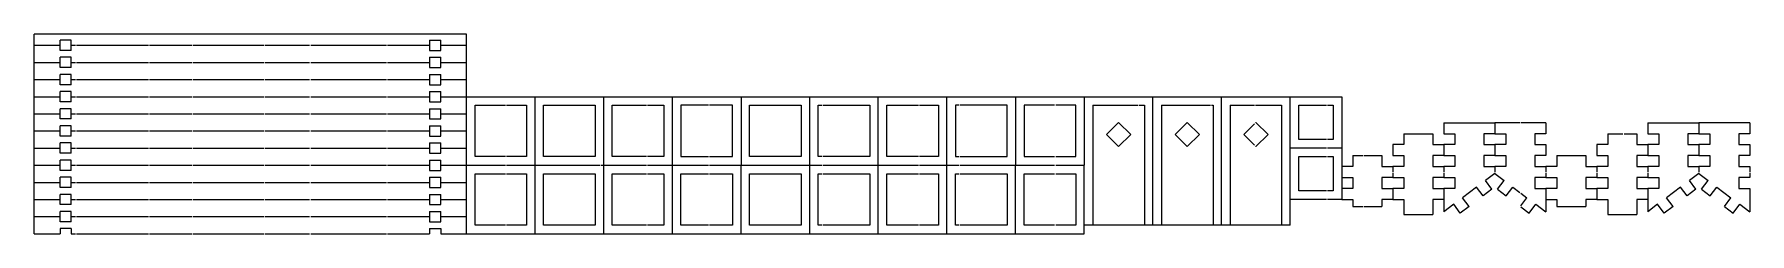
# Model space of a CAD drawing. Extents: x -37 to 462, y 292 to 350.
import ezdxf

# ---------------------------------------------------------------- set-up
doc = ezdxf.new("R2010")
doc.units = 0
doc.layers.get('0').update_dxf_attribs({"linetype": 'CONTINUOUS'})

msp = doc.modelspace()

# ---------------------------------------------------------------- linework, layer by layer
for p, q in [((88.54, 350.42), (-37.35, 350.42)), ((-37.35, 292.21), (-37.35, 350.42)), ((88.54, 292.21), (88.54, 350.42)), ((-37.35, 347.21), (-29.85, 347.21)), ((-29.85, 345.71), (-29.85, 348.71)), ((-26.63, 348.71), (-29.85, 348.71)), ((-26.63, 345.71), (-29.85, 345.71)), ((-26.63, 345.71), (-26.63, 348.71)), ((-26.63, 347.21), (-25.33, 347.21)), ((-25.03, 347.21), (-4.13, 347.21)), ((-3.83, 347.21), (8.66, 347.21)), ((8.96, 347.21), (29.65, 347.21)), ((29.95, 347.21), (42.87, 347.21)), ((43.17, 347.21), (65.28, 347.21)), ((65.58, 347.21), (77.82, 347.21)), ((77.82, 348.71), (81.04, 348.71)), ((77.82, 348.71), (77.82, 345.71)), ((77.82, 345.71), (81.04, 345.71)), ((81.04, 345.71), (81.04, 348.71)), ((81.04, 347.21), (88.54, 347.21)), ((-37.35, 342.21), (-29.85, 342.21)), ((-29.85, 340.71), (-29.85, 343.71)), ((-26.63, 343.71), (-29.85, 343.71)), ((-26.63, 340.71), (-29.85, 340.71)), ((-26.63, 340.71), (-26.63, 343.71)), ((-26.63, 342.21), (-25.33, 342.21)), ((-25.03, 342.21), (-4.13, 342.21)), ((-3.83, 342.21), (8.66, 342.21)), ((8.96, 342.21), (29.65, 342.21)), ((29.95, 342.21), (42.87, 342.21)), ((43.17, 342.21), (65.28, 342.21)), ((65.58, 342.21), (77.82, 342.21)), ((77.82, 343.71), (81.04, 343.71)), ((77.82, 343.71), (77.82, 340.71)), ((77.82, 340.71), (81.04, 340.71)), ((81.04, 340.71), (81.04, 343.71)), ((81.04, 342.21), (88.54, 342.21)), ((-37.35, 337.21), (-29.85, 337.21)), ((-29.85, 335.71), (-29.85, 338.71)), ((-26.63, 338.71), (-29.85, 338.71)), ((-26.63, 335.71), (-29.85, 335.71)), ((-26.63, 335.71), (-26.63, 338.71)), ((-26.63, 337.21), (-25.33, 337.21)), ((-25.03, 337.21), (-4.13, 337.21)), ((-3.83, 337.21), (8.66, 337.21)), ((8.96, 337.21), (29.65, 337.21)), ((29.95, 337.21), (42.87, 337.21)), ((43.17, 337.21), (65.28, 337.21)), ((65.58, 337.21), (77.82, 337.21)), ((77.82, 338.71), (81.04, 338.71)), ((77.82, 338.71), (77.82, 335.71)), ((77.82, 335.71), (81.04, 335.71)), ((81.04, 335.71), (81.04, 338.71)), ((81.04, 337.21), (88.54, 337.21)), ((-37.35, 332.21), (-29.85, 332.21)), ((-29.85, 330.71), (-29.85, 333.71)), ((-26.63, 333.71), (-29.85, 333.71)), ((-26.63, 330.71), (-29.85, 330.71)), ((-26.63, 330.71), (-26.63, 333.71)), ((-26.63, 332.21), (-25.33, 332.21)), ((-25.03, 332.21), (-4.13, 332.21)), ((-3.83, 332.21), (8.66, 332.21)), ((8.96, 332.21), (29.65, 332.21)), ((29.95, 332.21), (42.87, 332.21)), ((43.17, 332.21), (65.28, 332.21)), ((65.58, 332.21), (77.82, 332.21)), ((77.82, 333.71), (81.04, 333.71)), ((77.82, 333.71), (77.82, 330.71)), ((77.82, 330.71), (81.04, 330.71)), ((81.04, 330.71), (81.04, 333.71)), ((81.04, 332.21), (88.54, 332.21)), ((88.54, 332.21), (343.54, 332.21)), ((108.54, 312.21), (108.54, 332.21)), ((128.54, 312.21), (128.54, 332.21)), ((148.54, 312.21), (148.54, 332.21)), ((168.54, 332.21), (168.54, 312.21)), ((188.54, 312.21), (188.54, 332.21)), ((208.54, 312.21), (208.54, 332.21)), ((228.54, 312.21), (228.54, 332.21)), ((248.54, 332.21), (248.54, 312.21)), ((268.54, 332.21), (268.54, 312.21)), ((288.54, 294.71), (288.54, 332.21)), ((308.54, 294.71), (308.54, 332.21)), ((328.54, 294.71), (328.54, 332.21)), ((343.54, 332.21), (343.54, 317.21)), ((-37.35, 327.21), (-29.85, 327.21)), ((-29.85, 325.71), (-29.85, 328.71)), ((-26.63, 328.71), (-29.85, 328.71)), ((-26.63, 325.71), (-29.85, 325.71)), ((-26.63, 325.71), (-26.63, 328.71)), ((-26.63, 327.21), (-25.33, 327.21)), ((-25.03, 327.21), (-4.13, 327.21)), ((-3.83, 327.21), (8.66, 327.21)), ((8.96, 327.21), (29.65, 327.21)), ((29.95, 327.21), (42.87, 327.21)), ((43.17, 327.21), (65.28, 327.21)), ((65.58, 327.21), (77.82, 327.21)), ((77.82, 328.71), (81.04, 328.71)), ((77.82, 328.71), (77.82, 325.71)), ((77.82, 325.71), (81.04, 325.71)), ((81.04, 325.71), (81.04, 328.71)), ((81.04, 327.21), (88.54, 327.21)), ((91.04, 314.71), (91.04, 329.71)), ((91.04, 329.71), (99.91, 329.71)), ((100.21, 329.71), (106.04, 329.71)), ((106.04, 329.71), (106.04, 314.71)), ((111.04, 314.71), (111.04, 329.71)), ((111.04, 329.71), (126.04, 329.71)), ((126.04, 329.71), (126.04, 314.71)), ((131.04, 314.71), (131.04, 329.71)), ((131.04, 329.71), (141.03, 329.71)), ((141.33, 329.71), (146.04, 329.71)), ((146.04, 329.71), (146.04, 314.71)), ((151.04, 329.71), (151.04, 314.71)), ((159.05, 329.71), (151.04, 329.71)), ((166.04, 329.71), (159.35, 329.71)), ((166.04, 314.71), (166.04, 329.71)), ((171.04, 314.71), (171.04, 329.71)), ((171.04, 329.71), (186.04, 329.71)), ((186.04, 329.71), (186.04, 314.71)), ((191.04, 314.71), (191.04, 329.71)), ((191.04, 329.71), (192.18, 329.71)), ((192.48, 329.71), (206.04, 329.71)), ((206.04, 329.71), (206.04, 314.71)), ((211.04, 314.71), (211.04, 329.71)), ((211.04, 329.71), (220.21, 329.71)), ((220.51, 329.71), (226.04, 329.71)), ((226.04, 329.71), (226.04, 314.71)), ((231.04, 329.71), (231.04, 314.71)), ((232.11, 329.71), (231.04, 329.71)), ((246.04, 329.71), (232.41, 329.71)), ((246.04, 314.71), (246.04, 329.71)), ((251.04, 329.71), (251.04, 314.71)), ((259.91, 329.71), (251.04, 329.71)), ((266.04, 329.71), (260.21, 329.71)), ((266.04, 314.71), (266.04, 329.71)), ((271.04, 329.71), (271.04, 294.71)), ((271.04, 329.71), (284.12, 329.71)), ((284.42, 329.71), (286.04, 329.71)), ((286.04, 329.71), (286.04, 294.71)), ((291.04, 329.71), (291.04, 294.71)), ((291.04, 329.71), (305.32, 329.71)), ((305.62, 329.71), (306.04, 329.71)), ((306.04, 329.71), (306.04, 294.71)), ((311.04, 329.71), (318.11, 329.71)), ((311.04, 329.71), (311.04, 294.71)), ((318.41, 329.71), (326.04, 329.71)), ((326.04, 329.71), (326.04, 294.71)), ((331.04, 319.71), (331.04, 329.71)), ((331.04, 329.71), (339.1, 329.71)), ((339.4, 329.71), (341.04, 329.71)), ((341.04, 329.71), (341.04, 319.71)), ((-37.35, 322.21), (-29.85, 322.21)), ((-29.85, 320.71), (-29.85, 323.71)), ((-26.63, 323.71), (-29.85, 323.71)), ((-26.63, 320.71), (-29.85, 320.71)), ((-26.63, 320.71), (-26.63, 323.71)), ((-26.63, 322.21), (-25.33, 322.21)), ((-25.03, 322.21), (-4.13, 322.21)), ((-3.83, 322.21), (8.66, 322.21)), ((8.96, 322.21), (29.65, 322.21)), ((29.95, 322.21), (42.87, 322.21)), ((43.17, 322.21), (65.28, 322.21)), ((65.58, 322.21), (77.82, 322.21)), ((77.82, 323.71), (81.04, 323.71)), ((77.82, 323.71), (77.82, 320.71)), ((77.82, 320.71), (81.04, 320.71)), ((81.04, 320.71), (81.04, 323.71)), ((81.04, 322.21), (88.54, 322.21)), ((275, 321.18), (278.54, 324.71)), ((278.54, 317.64), (275, 321.18)), ((278.54, 324.71), (282.08, 321.18)), ((282.08, 321.18), (278.54, 317.64)), ((295, 321.18), (298.54, 324.71)), ((298.54, 317.64), (295, 321.18)), ((298.54, 324.71), (302.08, 321.18)), ((302.08, 321.18), (298.54, 317.64)), ((315, 321.18), (318.11, 324.28)), ((318.11, 318.08), (315, 321.18)), ((318.41, 324.58), (318.54, 324.71)), ((318.54, 324.71), (322.08, 321.18)), ((322.08, 321.18), (318.54, 317.64)), ((361.6, 321.41), (361.6, 318.21)), ((361.6, 321.41), (370.05, 321.41)), ((370.05, 321.41), (370.05, 318.21)), ((373.25, 324.61), (388.11, 324.61)), ((373.25, 324.61), (373.25, 321.41)), ((373.25, 321.41), (376.45, 321.41)), ((376.45, 321.41), (376.45, 318.21)), ((388.11, 321.41), (384.91, 321.41)), ((384.91, 321.41), (384.91, 318.21)), ((388.11, 324.61), (388.11, 321.41)), ((395.44, 324.61), (388.11, 324.61)), ((388.11, 321.41), (391.31, 321.41)), ((391.31, 321.41), (391.31, 318.21)), ((402.97, 324.61), (395.74, 324.61)), ((402.97, 321.41), (399.77, 321.41)), ((399.77, 321.41), (399.77, 318.21)), ((402.97, 324.61), (402.97, 321.41)), ((421.02, 321.41), (421.02, 318.21)), ((421.02, 321.41), (425.48, 321.41)), ((425.78, 321.41), (429.48, 321.41)), ((429.48, 321.41), (429.48, 318.21)), ((432.68, 324.61), (447.54, 324.61)), ((432.68, 324.61), (432.68, 321.41)), ((432.68, 321.41), (435.88, 321.41)), ((435.88, 321.41), (435.88, 318.21)), ((447.54, 321.41), (444.34, 321.41)), ((444.34, 321.41), (444.34, 318.21)), ((447.54, 324.61), (447.54, 321.41)), ((462.39, 324.61), (447.54, 324.61)), ((447.54, 321.41), (450.74, 321.41)), ((450.74, 321.41), (450.74, 318.21)), ((462.39, 321.41), (459.19, 321.41)), ((459.19, 321.41), (459.19, 318.21)), ((462.39, 324.61), (462.39, 321.41)), ((-37.35, 317.21), (-29.85, 317.21)), ((-29.85, 315.71), (-29.85, 318.71)), ((-26.63, 318.71), (-29.85, 318.71)), ((-26.63, 315.71), (-29.85, 315.71)), ((-26.63, 315.71), (-26.63, 318.71)), ((-26.63, 317.21), (-25.33, 317.21)), ((-25.03, 317.21), (-4.13, 317.21)), ((-3.83, 317.21), (8.66, 317.21)), ((8.96, 317.21), (29.65, 317.21)), ((29.95, 317.21), (42.87, 317.21)), ((43.17, 317.21), (65.28, 317.21)), ((65.58, 317.21), (77.82, 317.21)), ((77.82, 318.71), (81.04, 318.71)), ((77.82, 318.71), (77.82, 315.71)), ((77.82, 315.71), (81.04, 315.71)), ((81.04, 315.71), (81.04, 318.71)), ((81.04, 317.21), (88.54, 317.21)), ((318.54, 317.64), (318.41, 317.78)), ((339.1, 317.21), (328.54, 317.21)), ((339.1, 319.71), (331.04, 319.71)), ((341.04, 319.71), (339.4, 319.71)), ((343.54, 317.21), (339.4, 317.21)), ((343.54, 317.21), (343.54, 302.21)), ((346.74, 315.01), (346.74, 311.81)), ((346.74, 315.01), (349.75, 315.01)), ((350.05, 315.01), (355.2, 315.01)), ((355.2, 315.01), (355.2, 311.81)), ((361.6, 318.21), (358.4, 318.21)), ((358.4, 318.21), (358.4, 315.01)), ((358.4, 315.01), (361.6, 315.01)), ((361.6, 315.01), (361.6, 311.81)), ((370.05, 318.21), (373.25, 318.21)), ((373.25, 315.01), (370.05, 315.01)), ((370.05, 315.01), (370.05, 311.81)), ((376.45, 318.21), (373.25, 318.21)), ((373.25, 318.21), (373.25, 315.01)), ((373.25, 315.01), (376.45, 315.01)), ((376.45, 315.01), (376.45, 311.81)), ((384.91, 318.21), (388.11, 318.21)), ((388.11, 315.01), (384.91, 315.01)), ((384.91, 315.01), (384.91, 311.81)), ((388.11, 318.21), (388.11, 315.01)), ((391.31, 318.21), (388.11, 318.21)), ((388.11, 315.01), (391.31, 315.01)), ((391.31, 315.01), (391.31, 311.81)), ((399.77, 318.21), (402.97, 318.21)), ((402.97, 315.01), (399.77, 315.01)), ((399.77, 315.01), (399.77, 311.81)), ((402.97, 318.21), (402.97, 315.01)), ((406.17, 315.01), (406.17, 311.81)), ((406.17, 315.01), (414.62, 315.01)), ((414.62, 315.01), (414.62, 311.81)), ((421.02, 318.21), (417.82, 318.21)), ((417.82, 318.21), (417.82, 315.01)), ((417.82, 315.01), (421.02, 315.01)), ((421.02, 315.01), (421.02, 311.81)), ((429.48, 318.21), (432.68, 318.21)), ((432.68, 315.01), (429.48, 315.01)), ((429.48, 315.01), (429.48, 311.81)), ((435.88, 318.21), (432.68, 318.21)), ((432.68, 318.21), (432.68, 315.01)), ((432.68, 315.01), (435.88, 315.01)), ((435.88, 315.01), (435.88, 311.81)), ((444.34, 318.21), (447.54, 318.21)), ((447.54, 315.01), (444.34, 315.01)), ((444.34, 315.01), (444.34, 311.81)), ((447.54, 318.21), (447.54, 315.01)), ((450.74, 318.21), (447.54, 318.21)), ((447.54, 315.01), (450.74, 315.01)), ((450.74, 315.01), (450.74, 311.81)), ((459.19, 318.21), (462.39, 318.21)), ((462.39, 315.01), (459.19, 315.01)), ((459.19, 315.01), (459.19, 311.81)), ((462.39, 318.21), (462.39, 315.01)), ((-37.35, 312.21), (-29.85, 312.21)), ((-29.85, 310.71), (-29.85, 313.71)), ((-26.63, 313.71), (-29.85, 313.71)), ((-26.63, 310.71), (-29.85, 310.71)), ((-26.63, 310.71), (-26.63, 313.71)), ((-26.63, 312.21), (-25.33, 312.21)), ((-25.03, 312.21), (-4.13, 312.21)), ((-3.83, 312.21), (8.66, 312.21)), ((8.96, 312.21), (29.65, 312.21)), ((29.95, 312.21), (42.87, 312.21)), ((43.17, 312.21), (65.28, 312.21)), ((65.58, 312.21), (77.82, 312.21)), ((77.82, 313.71), (81.04, 313.71)), ((77.82, 313.71), (77.82, 310.71)), ((77.82, 310.71), (81.04, 310.71)), ((81.04, 310.71), (81.04, 313.71)), ((81.04, 312.21), (88.54, 312.21)), ((88.54, 312.21), (99.91, 312.21)), ((99.91, 314.71), (91.04, 314.71)), ((106.04, 314.71), (100.21, 314.71)), ((100.21, 312.21), (108.54, 312.21)), ((108.54, 312.21), (127.43, 312.21)), ((108.54, 292.21), (108.54, 312.21)), ((126.04, 314.71), (111.04, 314.71)), ((127.73, 312.21), (128.54, 312.21)), ((128.54, 292.21), (128.54, 312.21)), ((128.54, 312.21), (141.03, 312.21)), ((141.03, 314.71), (131.04, 314.71)), ((146.04, 314.71), (141.33, 314.71)), ((141.33, 312.21), (148.54, 312.21)), ((148.54, 292.21), (148.54, 312.21)), ((148.54, 312.21), (159.05, 312.21)), ((151.04, 314.71), (159.05, 314.71)), ((159.35, 314.71), (166.04, 314.71)), ((159.35, 312.21), (168.54, 312.21)), ((168.54, 292.21), (168.54, 312.21)), ((168.82, 312.21), (188.54, 312.21)), ((186.04, 314.71), (171.04, 314.71)), ((188.54, 312.21), (192.18, 312.21)), ((188.54, 292.21), (188.54, 312.21)), ((192.18, 314.71), (191.04, 314.71)), ((206.04, 314.71), (192.48, 314.71)), ((192.48, 312.21), (208.54, 312.21)), ((208.54, 292.21), (208.54, 312.21)), ((208.54, 312.21), (220.21, 312.21)), ((220.21, 314.71), (211.04, 314.71)), ((226.04, 314.71), (220.51, 314.71)), ((220.51, 312.21), (228.54, 312.21)), ((228.54, 292.21), (228.54, 312.21)), ((228.54, 312.21), (232.11, 312.21)), ((231.04, 314.71), (232.11, 314.71)), ((232.41, 314.71), (246.04, 314.71)), ((232.41, 312.21), (248.54, 312.21)), ((248.54, 292.21), (248.54, 312.21)), ((248.54, 312.21), (259.91, 312.21)), ((251.04, 314.71), (259.91, 314.71)), ((260.21, 314.71), (266.04, 314.71)), ((260.21, 312.21), (268.54, 312.21)), ((268.54, 292.21), (268.54, 312.21)), ((331.04, 304.71), (331.04, 314.71)), ((331.04, 314.71), (339.1, 314.71)), ((339.4, 314.71), (341.04, 314.71)), ((341.04, 314.71), (341.04, 304.71)), ((346.74, 311.81), (343.54, 311.81)), ((355.2, 311.81), (358.4, 311.81)), ((361.6, 311.81), (358.4, 311.81)), ((358.4, 311.81), (358.4, 310.22)), ((358.4, 309.92), (358.4, 308.61)), ((370.05, 311.81), (373.25, 311.81)), ((376.45, 311.81), (373.25, 311.81)), ((373.25, 311.81), (373.25, 310.22)), ((373.25, 309.92), (373.25, 308.61)), ((384.91, 311.81), (388.11, 311.81)), ((388.11, 311.81), (388.11, 310.22)), ((391.31, 311.81), (388.11, 311.81)), ((388.11, 309.92), (388.11, 309.78)), ((399.77, 311.81), (402.97, 311.81)), ((402.97, 311.81), (402.97, 310.22)), ((406.17, 311.81), (402.97, 311.81)), ((402.97, 309.92), (402.97, 308.61)), ((414.62, 311.81), (417.82, 311.81)), ((421.02, 311.81), (417.82, 311.81)), ((417.82, 311.81), (417.82, 310.22)), ((417.82, 309.92), (417.82, 308.61)), ((429.48, 311.81), (432.68, 311.81)), ((435.88, 311.81), (432.68, 311.81)), ((432.68, 311.81), (432.68, 310.22)), ((432.68, 309.92), (432.68, 308.61)), ((444.34, 311.81), (447.54, 311.81)), ((447.54, 311.81), (447.54, 310.22)), ((450.74, 311.81), (447.54, 311.81)), ((447.54, 309.92), (447.54, 309.78)), ((459.19, 311.81), (462.39, 311.81)), ((462.39, 311.81), (462.39, 310.22)), ((462.39, 309.92), (462.39, 308.61)), ((-37.35, 307.21), (-29.85, 307.21)), ((-29.85, 305.71), (-29.85, 308.71)), ((-26.63, 308.71), (-29.85, 308.71)), ((-26.63, 305.71), (-29.85, 305.71)), ((-26.63, 305.71), (-26.63, 308.71)), ((-26.63, 307.21), (-25.33, 307.21)), ((-25.03, 307.21), (-4.13, 307.21)), ((-3.83, 307.21), (8.66, 307.21)), ((8.96, 307.21), (29.65, 307.21)), ((29.95, 307.21), (42.87, 307.21)), ((43.17, 307.21), (65.28, 307.21)), ((65.58, 307.21), (77.82, 307.21)), ((77.82, 308.71), (81.04, 308.71)), ((77.82, 308.71), (77.82, 305.71)), ((77.82, 305.71), (81.04, 305.71)), ((81.04, 305.71), (81.04, 308.71)), ((81.04, 307.21), (88.54, 307.21)), ((91.04, 294.71), (91.04, 309.71)), ((91.04, 309.71), (99.91, 309.71)), ((100.21, 309.71), (106.04, 309.71)), ((106.04, 309.71), (106.04, 294.71)), ((111.04, 294.71), (111.04, 309.71)), ((111.04, 309.71), (126.04, 309.71)), ((126.04, 309.71), (126.04, 294.71)), ((131.04, 294.71), (131.04, 309.71)), ((131.04, 309.71), (141.03, 309.71)), ((141.33, 309.71), (146.04, 309.71)), ((146.04, 309.71), (146.04, 294.71)), ((151.04, 294.71), (151.04, 309.71)), ((151.04, 309.71), (159.05, 309.71)), ((159.35, 309.71), (166.04, 309.71)), ((166.04, 309.71), (166.04, 294.71)), ((171.04, 294.71), (171.04, 309.71)), ((171.04, 309.71), (186.04, 309.71)), ((186.04, 309.71), (186.04, 294.71)), ((191.04, 294.71), (191.04, 309.71)), ((191.04, 309.71), (192.18, 309.71)), ((192.48, 309.71), (206.04, 309.71)), ((206.04, 309.71), (206.04, 294.71)), ((211.04, 294.71), (211.04, 309.71)), ((211.04, 309.71), (220.21, 309.71)), ((220.51, 309.71), (226.04, 309.71)), ((226.04, 309.71), (226.04, 294.71)), ((231.04, 294.71), (231.04, 309.71)), ((231.04, 309.71), (232.11, 309.71)), ((232.41, 309.71), (246.04, 309.71)), ((246.04, 309.71), (246.04, 294.71)), ((251.04, 294.71), (251.04, 309.71)), ((251.04, 309.71), (259.91, 309.71)), ((260.21, 309.71), (266.04, 309.71)), ((266.04, 309.71), (266.04, 294.71)), ((343.54, 308.61), (346.74, 308.61)), ((346.74, 305.41), (343.54, 305.41)), ((346.74, 308.61), (346.74, 305.41)), ((358.4, 308.61), (355.2, 308.61)), ((355.2, 308.61), (355.2, 305.41)), ((355.2, 305.41), (358.4, 305.41)), ((358.4, 308.61), (361.6, 308.61)), ((361.6, 305.41), (358.4, 305.41)), ((358.4, 305.41), (358.4, 302.21)), ((361.6, 308.61), (361.6, 305.41)), ((373.25, 308.61), (370.05, 308.61)), ((370.05, 308.61), (370.05, 305.41)), ((370.05, 305.41), (373.25, 305.41)), ((373.25, 308.61), (376.45, 308.61)), ((376.45, 305.41), (373.25, 305.41)), ((373.25, 305.41), (373.25, 298.64)), ((376.45, 308.61), (376.45, 305.41)), ((382.82, 305.82), (378.72, 302.74)), ((384.74, 303.26), (382.82, 305.82)), ((387.3, 305.18), (384.74, 303.26)), ((388.11, 309.78), (385.38, 307.74)), ((387.3, 305.18), (385.38, 307.74)), ((388.11, 309.78), (390.84, 307.74)), ((388.92, 305.18), (390.84, 307.74)), ((388.92, 305.18), (391.48, 303.26)), ((391.48, 303.26), (393.4, 305.82)), ((393.4, 305.82), (395.44, 304.28)), ((402.97, 308.61), (399.77, 308.61)), ((399.77, 308.61), (399.77, 305.41)), ((399.77, 305.41), (402.97, 305.41)), ((402.97, 308.61), (406.17, 308.61)), ((402.97, 305.41), (402.97, 298.64)), ((406.17, 305.41), (402.97, 305.41)), ((406.17, 308.61), (406.17, 305.41)), ((417.82, 308.61), (414.62, 308.61)), ((414.62, 308.61), (414.62, 305.41)), ((414.62, 305.41), (417.82, 305.41)), ((417.82, 308.61), (421.02, 308.61)), ((421.02, 305.41), (417.82, 305.41)), ((417.82, 305.41), (417.82, 302.21)), ((421.02, 308.61), (421.02, 305.41)), ((432.68, 308.61), (429.48, 308.61)), ((429.48, 308.61), (429.48, 305.41)), ((429.48, 305.41), (432.68, 305.41)), ((432.68, 308.61), (435.88, 308.61)), ((435.88, 305.41), (432.68, 305.41)), ((432.68, 305.41), (432.68, 298.64)), ((435.88, 308.61), (435.88, 305.41)), ((442.25, 305.82), (438.14, 302.74)), ((444.17, 303.26), (442.25, 305.82)), ((446.73, 305.18), (444.17, 303.26)), ((447.54, 309.78), (444.81, 307.74)), ((446.73, 305.18), (444.81, 307.74)), ((447.54, 309.78), (450.26, 307.74)), ((448.34, 305.18), (450.26, 307.74)), ((448.34, 305.18), (450.9, 303.26)), ((450.9, 303.26), (452.82, 305.82)), ((452.82, 305.82), (456.93, 302.74)), ((462.39, 308.61), (459.19, 308.61)), ((459.19, 308.61), (459.19, 305.41)), ((459.19, 305.41), (462.39, 305.41)), ((462.39, 305.41), (462.39, 298.64)), ((-37.35, 302.21), (-29.85, 302.21)), ((-29.85, 300.71), (-29.85, 303.71)), ((-26.63, 303.71), (-29.85, 303.71)), ((-26.63, 300.71), (-29.85, 300.71)), ((-26.63, 300.71), (-26.63, 303.71)), ((-26.63, 302.21), (-25.33, 302.21)), ((-25.03, 302.21), (-4.13, 302.21)), ((-3.83, 302.21), (8.66, 302.21)), ((8.96, 302.21), (29.65, 302.21)), ((29.95, 302.21), (42.87, 302.21)), ((43.17, 302.21), (65.28, 302.21)), ((65.58, 302.21), (77.82, 302.21)), ((77.82, 303.71), (81.04, 303.71)), ((77.82, 303.71), (77.82, 300.71)), ((77.82, 300.71), (81.04, 300.71)), ((81.04, 300.71), (81.04, 303.71)), ((81.04, 302.21), (88.54, 302.21)), ((339.1, 302.21), (328.54, 302.21)), ((339.1, 304.71), (331.04, 304.71)), ((341.04, 304.71), (339.4, 304.71)), ((343.54, 302.21), (339.4, 302.21)), ((343.54, 302.21), (346.74, 302.21)), ((346.74, 302.21), (346.74, 300.18)), ((346.74, 300.18), (349.75, 300.18)), ((350.05, 300.18), (355.2, 300.18)), ((358.4, 302.21), (355.2, 302.21)), ((355.2, 302.21), (355.2, 300.18)), ((358.4, 302.21), (361.6, 302.21)), ((361.6, 302.21), (361.6, 297.84)), ((373.25, 302.21), (370.05, 302.21)), ((370.05, 302.21), (370.05, 297.84)), ((376.16, 300.82), (373.25, 298.64)), ((378.08, 298.26), (376.16, 300.82)), ((380.64, 300.18), (378.08, 298.26)), ((380.64, 300.18), (378.72, 302.74)), ((395.74, 304.06), (397.5, 302.74)), ((395.74, 300.39), (397.5, 302.74)), ((395.74, 300.06), (398.14, 298.26)), ((398.14, 298.26), (400.06, 300.82)), ((400.06, 300.82), (402.97, 298.64)), ((402.97, 302.21), (406.17, 302.21)), ((406.17, 302.21), (406.17, 300.18)), ((406.17, 300.18), (414.62, 300.18)), ((417.82, 302.21), (414.62, 302.21)), ((414.62, 302.21), (414.62, 300.18)), ((417.82, 302.21), (421.02, 302.21)), ((421.02, 302.21), (421.02, 297.84)), ((432.68, 302.21), (429.48, 302.21)), ((429.48, 302.21), (429.48, 297.84)), ((435.58, 300.82), (432.68, 298.64)), ((437.5, 298.26), (435.58, 300.82)), ((440.06, 300.18), (437.5, 298.26)), ((440.06, 300.18), (438.14, 302.74)), ((455.01, 300.18), (456.93, 302.74)), ((455.01, 300.18), (457.57, 298.26)), ((457.57, 298.26), (459.49, 300.82)), ((459.49, 300.82), (462.39, 298.64)), ((-37.35, 297.21), (-29.85, 297.21)), ((-29.85, 295.71), (-29.85, 298.71)), ((-26.63, 298.71), (-29.85, 298.71)), ((-26.63, 295.71), (-29.85, 295.71)), ((-26.63, 295.71), (-26.63, 298.71)), ((-26.63, 297.21), (-25.33, 297.21)), ((-25.03, 297.21), (-4.13, 297.21)), ((-3.83, 297.21), (8.66, 297.21)), ((8.96, 297.21), (29.65, 297.21)), ((29.95, 297.21), (42.87, 297.21)), ((43.17, 297.21), (65.28, 297.21)), ((65.58, 297.21), (77.82, 297.21)), ((77.82, 298.71), (81.04, 298.71)), ((77.82, 298.71), (77.82, 295.71)), ((77.82, 295.71), (81.04, 295.71)), ((81.04, 295.71), (81.04, 298.71)), ((81.04, 297.21), (88.54, 297.21)), ((361.6, 297.84), (370.05, 297.84)), ((421.02, 297.84), (429.48, 297.84)), ((-37.35, 292.21), (-29.85, 292.21)), ((-26.63, 293.71), (-29.85, 293.71)), ((-29.85, 293.71), (-29.85, 292.21)), ((-26.63, 293.71), (-26.63, 292.21)), ((-26.63, 292.21), (-25.33, 292.21)), ((-25.03, 292.21), (-4.13, 292.21)), ((-3.83, 292.21), (8.66, 292.21)), ((8.96, 292.21), (29.65, 292.21)), ((29.95, 292.21), (42.87, 292.21)), ((43.17, 292.21), (65.28, 292.21)), ((65.58, 292.21), (77.82, 292.21)), ((77.82, 293.71), (81.04, 293.71)), ((77.82, 293.71), (77.82, 292.21)), ((81.04, 293.71), (81.04, 292.21)), ((81.04, 292.21), (88.54, 292.21)), ((88.54, 292.21), (268.54, 292.21)), ((99.91, 294.71), (91.04, 294.71)), ((106.04, 294.71), (100.21, 294.71)), ((126.04, 294.71), (111.04, 294.71)), ((141.03, 294.71), (131.04, 294.71)), ((146.04, 294.71), (141.33, 294.71)), ((159.05, 294.71), (151.04, 294.71)), ((166.04, 294.71), (159.35, 294.71)), ((186.04, 294.71), (171.04, 294.71)), ((192.18, 294.71), (191.04, 294.71)), ((206.04, 294.71), (192.48, 294.71)), ((220.21, 294.71), (211.04, 294.71)), ((226.04, 294.71), (220.51, 294.71)), ((232.11, 294.71), (231.04, 294.71)), ((246.04, 294.71), (232.41, 294.71)), ((259.91, 294.71), (251.04, 294.71)), ((266.04, 294.71), (260.21, 294.71)), ((328.54, 294.71), (268.54, 294.71))]:
    msp.add_line(p, q)

doc.saveas('drawing.dxf')
